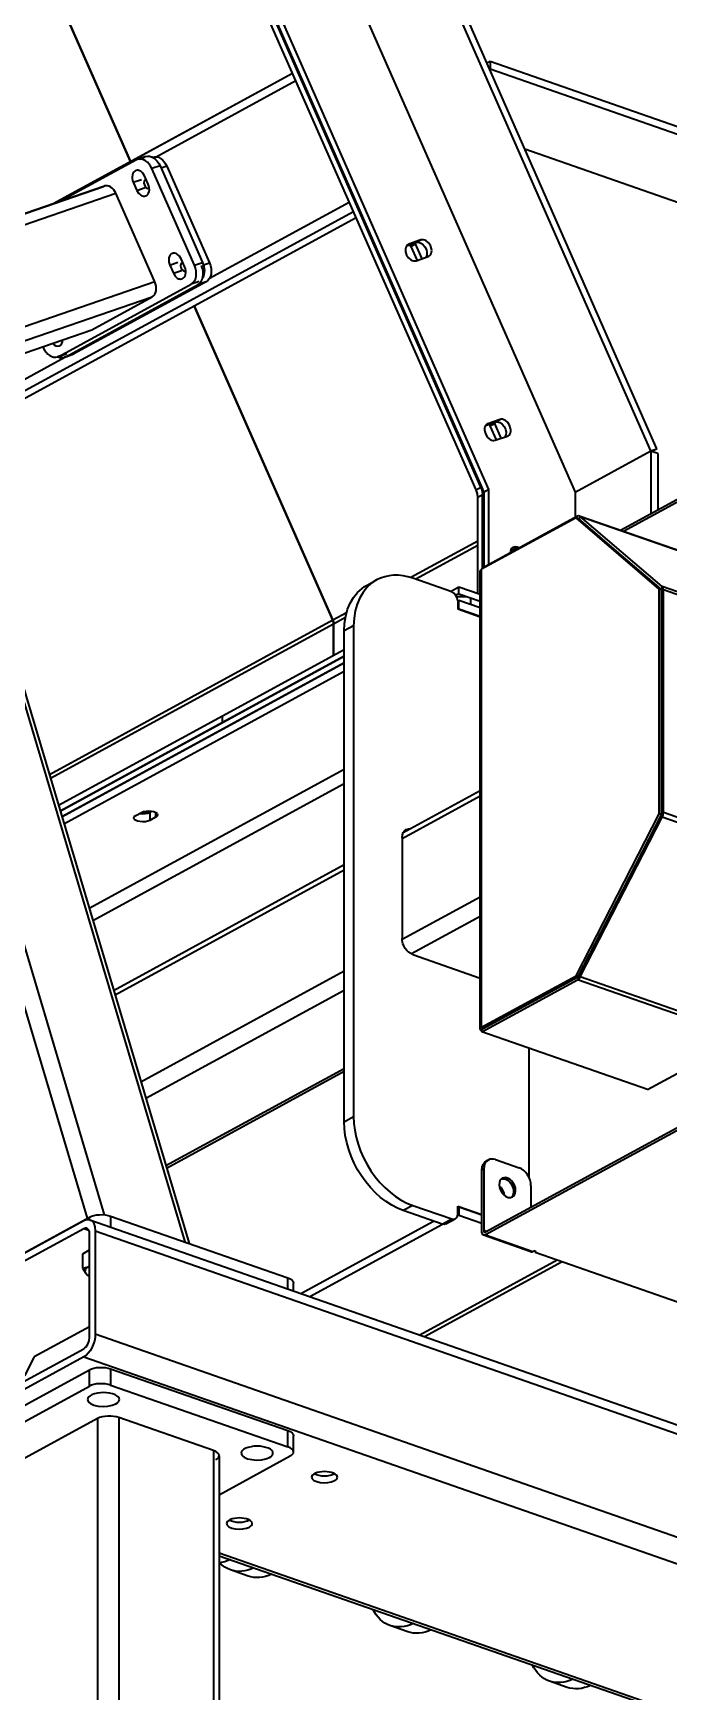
# Model space of a CAD drawing. Header units: millimetres. Extents: x 0 to 594, y 0 to 420.
# Drawn here: x 277.11 to 285.51, y 351.24 to 373.14 of the extents above; entities that cross this region are included whole.
import ezdxf

# ---------------------------------------------------------------- set-up
doc = ezdxf.new("R2010")
doc.units = ezdxf.units.MM

msp = doc.modelspace()

# ---------------------------------------------------------------- linework, layer by layer
at = {"color": 1, "lineweight": 35}
for p, q in [((285.356, 367.649), (273.91, 393.596)), ((282.966, 367.108), (271.358, 393.423)), ((283.029, 367.142), (271.42, 393.457)), ((283.073, 367.077), (271.456, 393.413)), ((283.135, 367.111), (271.518, 393.447)), ((285.276, 367.621), (273.83, 393.568)), ((272.83, 393.024), (284.276, 367.077)), ((278.398, 371.443), (274.815, 379.566)), ((274.815, 379.566), (278.398, 371.443)), ((277.376, 370.887), (280.539, 372.61)), ((277.381, 370.888), (280.539, 372.609)), ((283.108, 372.746), (283.151, 372.769)), ((283.151, 372.661), (283.146, 372.658)), ((283.151, 372.769), (283.151, 372.661)), ((283.151, 372.769), (289.554, 370.537)), ((289.554, 370.429), (283.151, 372.661)), ((278.736, 371.507), (280.582, 372.512)), ((278.491, 371.471), (278.475, 371.464)), ((278.598, 371.508), (278.491, 371.471)), ((278.516, 371.476), (278.491, 371.471)), ((278.507, 371.475), (278.582, 371.501)), ((278.542, 371.475), (278.516, 371.476)), ((278.569, 371.467), (278.542, 371.475)), ((278.582, 371.501), (278.598, 371.508)), ((278.598, 371.508), (278.623, 371.513)), ((278.623, 371.513), (278.649, 371.512)), ((278.649, 371.512), (278.676, 371.504)), ((278.676, 371.504), (278.703, 371.49)), ((278.684, 371.501), (278.689, 371.502)), ((278.689, 371.502), (278.684, 371.501)), ((278.689, 371.502), (278.714, 371.507)), ((278.703, 371.49), (278.728, 371.471)), ((278.714, 371.507), (278.74, 371.506)), ((278.728, 371.471), (278.751, 371.447)), ((278.74, 371.506), (278.767, 371.499)), ((278.767, 371.499), (278.794, 371.485)), ((278.794, 371.485), (278.819, 371.466)), ((283.609, 371.609), (288.555, 369.885)), ((278.475, 371.464), (277.483, 370.924)), ((278.423, 371.266), (278.42, 371.243)), ((278.43, 371.286), (278.423, 371.266)), ((278.441, 371.303), (278.43, 371.286)), ((278.454, 371.316), (278.441, 371.303)), ((278.47, 371.325), (278.454, 371.316)), ((278.485, 371.328), (278.47, 371.325)), ((278.501, 371.327), (278.485, 371.328)), ((278.517, 371.322), (278.501, 371.327)), ((278.533, 371.314), (278.517, 371.322)), ((278.562, 371.288), (278.533, 371.314)), ((278.584, 371.252), (278.562, 371.288)), ((278.596, 371.453), (278.569, 371.467)), ((278.633, 371.142), (278.584, 371.252)), ((278.621, 371.434), (278.596, 371.453)), ((278.644, 371.41), (278.621, 371.434)), ((278.664, 371.381), (278.644, 371.41)), ((278.681, 371.35), (278.664, 371.381)), ((278.788, 371.386), (278.681, 371.35)), ((279.244, 370.073), (278.681, 371.35)), ((278.751, 371.447), (278.771, 371.418)), ((278.771, 371.418), (278.788, 371.386)), ((278.788, 371.386), (279.351, 370.11)), ((278.879, 371.381), (278.802, 371.355)), ((278.819, 371.466), (278.842, 371.441)), ((278.842, 371.441), (278.862, 371.413)), ((278.862, 371.413), (278.879, 371.381)), ((278.879, 371.381), (279.442, 370.105)), ((274.171, 369.784), (278.053, 371.12)), ((274.186, 369.788), (278.041, 371.114)), ((278.053, 371.12), (278.041, 371.114)), ((278.073, 371.124), (278.053, 371.12)), ((278.094, 371.123), (278.073, 371.124)), ((278.116, 371.117), (278.094, 371.123)), ((278.137, 371.106), (278.116, 371.117)), ((278.157, 371.09), (278.137, 371.106)), ((278.176, 371.071), (278.157, 371.09)), ((278.192, 371.048), (278.176, 371.071)), ((278.205, 371.023), (278.192, 371.048)), ((278.42, 371.243), (278.421, 371.219)), ((278.421, 371.219), (278.426, 371.194)), ((278.426, 371.194), (278.434, 371.17)), ((278.434, 371.17), (278.541, 371.207)), ((278.434, 371.17), (278.483, 371.061)), ((278.483, 371.061), (278.59, 371.098)), ((278.483, 371.061), (278.505, 371.025)), ((278.578, 371.183), (278.576, 371.159)), ((278.576, 371.159), (278.581, 371.135)), ((278.587, 371.201), (278.578, 371.183)), ((278.581, 371.135), (278.593, 371.113)), ((278.602, 371.212), (278.587, 371.201)), ((278.593, 371.113), (278.609, 371.097)), ((278.609, 371.097), (278.628, 371.088)), ((278.628, 371.088), (278.646, 371.09)), ((278.641, 371.119), (278.633, 371.142)), ((278.636, 371.027), (278.643, 371.047)), ((278.646, 371.094), (278.641, 371.119)), ((278.643, 371.047), (278.647, 371.07)), ((278.647, 371.07), (278.646, 371.094)), ((278.646, 371.09), (278.646, 371.09)), ((274.413, 369.718), (278.205, 371.023)), ((278.72, 369.856), (278.205, 371.023)), ((278.505, 371.025), (278.534, 370.998)), ((278.534, 370.998), (278.549, 370.99)), ((278.549, 370.99), (278.566, 370.986)), ((278.566, 370.986), (278.581, 370.985)), ((278.581, 370.985), (278.597, 370.988)), ((278.597, 370.988), (278.613, 370.996)), ((278.613, 370.996), (278.626, 371.009)), ((278.626, 371.009), (278.636, 371.027)), ((279.444, 369.902), (281.29, 370.908)), ((275.977, 367.862), (281.344, 370.785)), ((276.003, 367.774), (281.38, 370.703)), ((276.003, 367.773), (281.38, 370.702)), ((282.237, 370.407), (282.076, 370.352)), ((282.174, 370.373), (282.237, 370.407)), ((282.174, 370.373), (282.188, 370.376)), ((282.188, 370.376), (282.204, 370.376)), ((282.204, 370.376), (282.235, 370.366)), ((282.253, 370.41), (282.237, 370.407)), ((282.27, 370.409), (282.253, 370.41)), ((282.287, 370.405), (282.27, 370.409)), ((282.305, 370.396), (282.287, 370.405)), ((282.337, 370.369), (282.305, 370.396)), ((278.906, 370.172), (278.903, 370.149)), ((278.913, 370.192), (278.906, 370.172)), ((278.923, 370.209), (278.913, 370.192)), ((278.937, 370.222), (278.923, 370.209)), ((278.953, 370.23), (278.937, 370.222)), ((278.968, 370.234), (278.953, 370.23)), ((278.984, 370.233), (278.968, 370.234)), ((279, 370.228), (278.984, 370.233)), ((279.016, 370.22), (279, 370.228)), ((279.045, 370.194), (279.016, 370.22)), ((279.067, 370.158), (279.045, 370.194)), ((279.115, 370.048), (279.067, 370.158)), ((282.032, 370.291), (282.031, 370.271)), ((282.031, 370.271), (282.033, 370.25)), ((282.036, 370.309), (282.032, 370.291)), ((282.033, 370.25), (282.047, 370.208)), ((282.044, 370.325), (282.036, 370.309)), ((282.054, 370.338), (282.044, 370.325)), ((282.046, 370.329), (282.174, 370.373)), ((282.047, 370.208), (282.072, 370.171)), ((282.067, 370.348), (282.054, 370.338)), ((282.059, 370.342), (282.076, 370.352)), ((282.076, 370.352), (282.067, 370.348)), ((282.072, 370.171), (282.104, 370.144)), ((282.091, 370.344), (282.104, 370.321)), ((282.104, 370.321), (282.166, 370.355)), ((282.104, 370.321), (282.185, 370.137)), ((282.166, 370.355), (282.16, 370.368)), ((282.252, 370.16), (282.166, 370.355)), ((282.173, 370.133), (282.333, 370.188)), ((282.235, 370.366), (282.265, 370.345)), ((282.265, 370.345), (282.29, 370.315)), ((282.29, 370.315), (282.308, 370.279)), ((282.314, 370.206), (282.301, 370.177)), ((282.308, 370.279), (282.316, 370.241)), ((282.316, 370.241), (282.314, 370.206)), ((282.333, 370.188), (282.342, 370.192)), ((282.362, 370.332), (282.337, 370.369)), ((282.342, 370.192), (282.355, 370.202)), ((282.355, 370.202), (282.366, 370.214)), ((282.376, 370.289), (282.362, 370.332)), ((282.366, 370.214), (282.373, 370.23)), ((282.373, 370.23), (282.378, 370.248)), ((282.379, 370.268), (282.376, 370.289)), ((282.378, 370.248), (282.379, 370.268)), ((278.903, 370.149), (278.904, 370.125)), ((278.904, 370.125), (278.908, 370.1)), ((278.908, 370.1), (278.917, 370.076)), ((278.917, 370.076), (279.024, 370.113)), ((278.917, 370.076), (278.965, 369.967)), ((278.965, 369.967), (279.072, 370.004)), ((278.965, 369.967), (278.987, 369.931)), ((279.061, 370.089), (279.059, 370.065)), ((279.059, 370.065), (279.064, 370.041)), ((279.07, 370.107), (279.061, 370.089)), ((279.064, 370.041), (279.075, 370.019)), ((279.084, 370.118), (279.07, 370.107)), ((279.075, 370.019), (279.092, 370.003)), ((279.092, 370.003), (279.11, 369.994)), ((279.11, 369.994), (279.128, 369.995)), ((279.124, 370.025), (279.115, 370.048)), ((279.119, 369.932), (279.126, 369.953)), ((279.128, 370), (279.124, 370.025)), ((279.126, 369.953), (279.129, 369.976)), ((279.129, 369.976), (279.128, 370)), ((279.128, 369.995), (279.129, 369.996)), ((279.244, 370.073), (279.351, 370.11)), ((279.257, 370.036), (279.244, 370.073)), ((279.265, 369.998), (279.257, 370.036)), ((279.264, 369.924), (279.267, 369.96)), ((279.267, 369.96), (279.265, 369.998)), ((279.348, 370.031), (279.335, 370.068)), ((279.356, 369.993), (279.348, 370.031)), ((279.351, 370.11), (279.368, 370.057)), ((279.355, 369.919), (279.358, 369.955)), ((279.358, 369.955), (279.356, 369.993)), ((279.369, 369.951), (279.362, 369.928)), ((279.363, 370.078), (279.442, 370.105)), ((279.368, 370.057), (279.374, 370.003)), ((279.374, 370.003), (279.369, 369.951)), ((279.442, 370.105), (279.455, 370.068)), ((279.462, 369.956), (279.453, 369.923)), ((279.455, 370.068), (279.463, 370.03)), ((279.465, 369.992), (279.462, 369.956)), ((279.463, 370.03), (279.465, 369.992)), ((282.104, 370.144), (282.122, 370.135)), ((282.122, 370.135), (282.14, 370.13)), ((282.14, 370.13), (282.157, 370.13)), ((282.157, 370.13), (282.173, 370.133)), ((274.159, 369.779), (277.826, 357.489)), ((274.413, 369.718), (278.048, 357.535)), ((278.72, 369.856), (275.646, 368.799)), ((277.45, 368.87), (279.199, 369.823)), ((277.541, 368.865), (279.29, 369.817)), ((279.397, 369.854), (277.648, 368.902)), ((278.73, 369.826), (278.72, 369.856)), ((278.729, 369.71), (278.736, 369.737)), ((278.737, 369.796), (278.73, 369.826)), ((278.736, 369.737), (278.739, 369.765)), ((278.739, 369.765), (278.737, 369.796)), ((278.987, 369.931), (279.016, 369.904)), ((279.016, 369.904), (279.032, 369.896)), ((279.032, 369.896), (279.048, 369.892)), ((279.048, 369.892), (279.064, 369.891)), ((279.064, 369.891), (279.079, 369.894)), ((279.079, 369.894), (279.095, 369.902)), ((279.095, 369.902), (279.109, 369.915)), ((279.109, 369.915), (279.119, 369.932)), ((279.306, 369.86), (279.199, 369.823)), ((279.199, 369.823), (279.222, 369.84)), ((279.222, 369.84), (279.241, 369.863)), ((279.241, 369.863), (279.255, 369.891)), ((279.255, 369.891), (279.264, 369.924)), ((279.397, 369.854), (279.29, 369.817)), ((279.29, 369.817), (279.313, 369.834)), ((279.313, 369.834), (279.332, 369.857)), ((279.332, 369.857), (279.346, 369.886)), ((279.346, 369.886), (279.355, 369.919)), ((279.362, 369.928), (279.353, 369.907)), ((279.42, 369.871), (279.397, 369.854)), ((279.439, 369.894), (279.42, 369.871)), ((279.453, 369.923), (279.439, 369.894)), ((275.743, 368.644), (278.684, 369.655)), ((277.885, 369.22), (278.684, 369.655)), ((278.684, 369.655), (278.702, 369.669)), ((278.702, 369.669), (278.718, 369.687)), ((278.718, 369.687), (278.729, 369.71)), ((281.071, 365.385), (279.239, 369.536)), ((279.239, 369.536), (281.071, 365.385)), ((275.787, 368.498), (277.885, 369.22)), ((275.787, 368.497), (277.872, 369.214)), ((277.489, 369.038), (277.5, 369.061)), ((277.5, 369.061), (277.505, 369.088)), ((277.859, 369.211), (277.872, 369.214)), ((277.872, 369.214), (277.885, 369.22)), ((275.938, 367.992), (277.528, 368.859)), ((277.239, 368.997), (277.245, 368.984)), ((277.245, 368.984), (277.261, 368.953)), ((277.261, 368.953), (277.281, 368.924)), ((277.281, 368.924), (277.304, 368.9)), ((277.304, 368.9), (277.33, 368.88)), ((277.33, 368.88), (277.356, 368.867)), ((277.356, 368.867), (277.383, 368.859)), ((277.367, 369.041), (277.388, 369.022)), ((277.383, 368.859), (277.409, 368.858)), ((277.388, 369.022), (277.41, 369.011)), ((277.409, 368.858), (277.435, 368.863)), ((277.41, 369.011), (277.433, 369.006)), ((277.433, 369.006), (277.455, 369.009)), ((277.542, 368.9), (277.435, 368.863)), ((277.435, 368.863), (277.45, 368.87)), ((277.439, 368.865), (277.461, 368.857)), ((277.45, 368.87), (277.557, 368.907)), ((277.455, 369.009), (277.474, 369.02)), ((277.461, 368.857), (277.483, 368.853)), ((277.474, 369.02), (277.489, 369.038)), ((277.483, 368.853), (277.505, 368.853)), ((277.505, 368.853), (277.526, 368.858)), ((277.633, 368.895), (277.526, 368.858)), ((277.526, 368.858), (277.541, 368.865)), ((277.541, 368.865), (277.648, 368.902)), ((277.633, 368.895), (277.616, 368.891)), ((277.648, 368.902), (277.633, 368.895)), ((275.646, 368.799), (279.114, 357.176)), ((275.727, 368.699), (279.171, 357.157)), ((283.1, 367.968), (283.089, 367.955)), ((283.092, 367.958), (283.22, 368.002)), ((283.113, 367.977), (283.1, 367.968)), ((283.104, 367.972), (283.122, 367.981)), ((283.122, 367.981), (283.113, 367.977)), ((283.282, 368.036), (283.122, 367.981)), ((283.137, 367.974), (283.149, 367.951)), ((283.149, 367.951), (283.212, 367.985)), ((283.212, 367.985), (283.205, 367.997)), ((283.298, 367.79), (283.212, 367.985)), ((283.22, 368.002), (283.282, 368.036)), ((283.22, 368.002), (283.234, 368.005)), ((283.234, 368.005), (283.249, 368.005)), ((283.249, 368.005), (283.281, 367.996)), ((283.281, 367.996), (283.311, 367.975)), ((283.298, 368.04), (283.282, 368.036)), ((283.315, 368.039), (283.298, 368.04)), ((283.311, 367.975), (283.336, 367.944)), ((283.333, 368.034), (283.315, 368.039)), ((283.351, 368.026), (283.333, 368.034)), ((283.383, 367.998), (283.351, 368.026)), ((283.408, 367.961), (283.383, 367.998)), ((283.077, 367.921), (283.076, 367.901)), ((283.076, 367.901), (283.079, 367.88)), ((283.082, 367.939), (283.077, 367.921)), ((283.079, 367.88), (283.093, 367.838)), ((283.089, 367.955), (283.082, 367.939)), ((283.093, 367.838), (283.118, 367.8)), ((283.118, 367.8), (283.15, 367.773)), ((283.149, 367.951), (283.231, 367.767)), ((283.15, 367.773), (283.168, 367.765)), ((283.168, 367.765), (283.185, 367.76)), ((283.185, 367.76), (283.202, 367.759)), ((283.202, 367.759), (283.218, 367.762)), ((283.218, 367.762), (283.379, 367.818)), ((283.336, 367.944), (283.353, 367.908)), ((283.359, 367.835), (283.347, 367.806)), ((283.353, 367.908), (283.362, 367.871)), ((283.362, 367.871), (283.359, 367.835)), ((283.379, 367.818), (283.388, 367.822)), ((283.388, 367.822), (283.401, 367.831)), ((283.401, 367.831), (283.411, 367.844)), ((283.422, 367.919), (283.408, 367.961)), ((283.411, 367.844), (283.419, 367.86)), ((283.419, 367.86), (283.423, 367.878)), ((283.424, 367.898), (283.422, 367.919)), ((283.423, 367.878), (283.424, 367.898)), ((284.873, 366.574), (287.395, 367.947)), ((284.913, 366.56), (287.395, 367.911)), ((284.276, 367.077), (285.276, 367.621)), ((285.275, 367.618), (284.276, 367.074)), ((285.369, 367.586), (285.275, 367.618)), ((285.275, 367.618), (285.275, 366.793)), ((285.276, 367.621), (285.356, 367.649)), ((285.356, 367.649), (285.291, 367.613)), ((285.369, 367.586), (285.369, 366.844)), ((282.966, 367.108), (283.029, 367.142)), ((282.983, 367.057), (282.966, 367.108)), ((283.029, 367.142), (283.045, 367.091)), ((283.045, 367.091), (283.051, 367.041)), ((283.135, 367.111), (283.073, 367.077)), ((283.135, 366.12), (283.135, 367.111)), ((282.988, 367.007), (282.983, 367.057)), ((283.051, 367.041), (282.988, 367.007)), ((282.988, 365.739), (282.988, 367.007)), ((283.051, 366.074), (283.051, 367.041)), ((283.073, 366.086), (283.073, 367.077)), ((284.287, 367.08), (284.276, 367.077)), ((284.276, 367.074), (284.276, 366.741)), ((284.286, 366.739), (283.037, 366.058)), ((284.308, 366.758), (283.043, 366.07)), ((285.386, 365.798), (284.286, 366.739)), ((284.318, 366.728), (284.286, 366.739)), ((284.321, 366.763), (284.308, 366.758)), ((285.417, 365.787), (284.318, 366.728)), ((284.334, 366.762), (284.321, 366.763)), ((284.325, 366.721), (284.321, 366.724)), ((284.342, 366.757), (284.325, 366.721)), ((285.41, 365.794), (284.325, 366.721)), ((284.342, 366.757), (284.334, 366.762)), ((284.334, 366.762), (286.52, 366)), ((285.427, 365.829), (284.342, 366.757)), ((286.529, 365.995), (284.342, 366.757)), ((282.988, 366.429), (282.104, 365.948)), ((282.988, 366.373), (282.168, 365.926)), ((283.419, 366.297), (283.417, 366.273)), ((283.426, 366.319), (283.419, 366.297)), ((283.437, 366.336), (283.426, 366.319)), ((283.426, 366.319), (283.426, 366.278)), ((283.427, 366.321), (283.448, 366.317)), ((283.453, 366.348), (283.437, 366.336)), ((283.448, 366.317), (283.51, 366.351)), ((283.448, 366.317), (283.478, 366.306)), ((283.48, 366.355), (283.453, 366.348)), ((283.51, 366.351), (283.48, 366.355)), ((283.54, 366.34), (283.51, 366.351)), ((283.024, 366.048), (283.02, 366.036)), ((283.02, 366.036), (283.024, 366.025)), ((283.02, 359.988), (283.02, 366.036)), ((283.037, 366.058), (283.024, 366.048)), ((283.024, 366.025), (283.037, 366.015)), ((283.037, 360.01), (283.037, 366.058)), ((283.043, 366.07), (283.043, 366.061)), ((281.398, 365.751), (281.458, 365.806)), ((281.458, 365.806), (281.49, 365.829)), ((281.523, 365.819), (281.471, 365.754)), ((281.49, 365.829), (281.525, 365.85)), ((281.583, 365.874), (281.523, 365.819)), ((281.525, 365.85), (281.65, 365.918)), ((281.615, 365.897), (281.583, 365.874)), ((281.65, 365.918), (281.615, 365.897)), ((281.702, 365.942), (281.65, 365.918)), ((281.758, 365.961), (281.702, 365.942)), ((281.815, 365.973), (281.758, 365.961)), ((281.875, 365.979), (281.815, 365.973)), ((281.937, 365.979), (281.875, 365.979)), ((282, 365.972), (281.937, 365.979)), ((282.064, 365.959), (282, 365.972)), ((282.128, 365.94), (282.064, 365.959)), ((282.644, 365.76), (282.128, 365.94)), ((282.626, 365.766), (282.737, 365.826)), ((282.737, 365.826), (283.02, 365.728)), ((282.737, 365.736), (282.737, 365.826)), ((285.386, 362.828), (285.386, 365.798)), ((285.417, 365.787), (285.386, 365.798)), ((285.427, 365.829), (285.41, 365.794)), ((285.417, 362.817), (285.417, 365.787)), ((285.438, 365.812), (285.427, 365.829)), ((286.598, 365.421), (285.427, 365.829)), ((285.442, 365.786), (285.438, 365.812)), ((285.442, 362.846), (285.442, 365.786)), ((286.613, 365.378), (285.442, 365.786)), ((281.267, 365.53), (281.302, 365.612)), ((281.302, 365.612), (281.346, 365.686)), ((281.346, 365.686), (281.398, 365.751)), ((281.392, 365.598), (281.367, 365.508)), ((281.427, 365.68), (281.392, 365.598)), ((281.471, 365.754), (281.427, 365.68)), ((282.673, 365.743), (282.644, 365.76)), ((282.699, 365.714), (282.673, 365.743)), ((282.737, 365.736), (282.698, 365.715)), ((282.716, 365.679), (282.699, 365.714)), ((282.709, 365.697), (282.757, 365.701)), ((282.722, 365.643), (282.716, 365.679)), ((282.737, 365.646), (282.722, 365.638)), ((282.722, 365.643), (282.722, 365.535)), ((282.737, 365.736), (283.02, 365.638)), ((283.02, 365.548), (282.737, 365.646)), ((282.737, 365.538), (282.737, 365.646)), ((282.757, 365.701), (282.805, 365.699)), ((282.805, 365.699), (282.852, 365.693)), ((282.852, 365.693), (282.893, 365.682)), ((282.893, 365.682), (283.02, 365.638)), ((282.893, 365.682), (282.893, 365.592)), ((283.02, 365.548), (282.893, 365.592)), ((285.417, 362.832), (285.417, 365.772)), ((281.071, 365.385), (277.325, 363.344)), ((281.253, 365.484), (281.071, 365.385)), ((281.079, 365.359), (281.071, 365.385)), ((281.071, 365.385), (281.079, 365.359)), ((281.082, 365.334), (281.079, 365.359)), ((281.079, 365.359), (281.082, 365.334)), ((281.238, 365.42), (281.082, 365.334)), ((281.222, 365.244), (281.227, 365.344)), ((281.227, 365.344), (281.243, 365.44)), ((281.243, 365.44), (281.267, 365.53)), ((281.352, 365.412), (281.347, 365.312)), ((281.367, 365.508), (281.352, 365.412)), ((282.722, 365.535), (283.02, 365.431)), ((282.727, 365.533), (282.737, 365.538)), ((282.737, 365.538), (283.02, 365.44)), ((281.082, 365.334), (277.339, 363.296)), ((281.082, 364.925), (281.082, 365.334)), ((281.082, 365.334), (281.082, 364.925)), ((281.347, 365.312), (281.222, 365.244)), ((281.222, 358.763), (281.222, 365.244)), ((281.347, 365.312), (281.347, 358.831)), ((277.467, 362.866), (281.222, 364.911)), ((279.614, 364.125), (281.222, 365.001)), ((281.222, 364.911), (279.614, 364.035)), ((281.222, 364.821), (277.49, 362.788)), ((277.49, 362.788), (281.222, 364.821)), ((277.518, 362.696), (281.222, 364.713)), ((277.444, 362.943), (279.614, 364.125)), ((279.614, 364.035), (277.467, 362.866)), ((279.614, 364.035), (279.614, 364.125)), ((279.614, 364.035), (279.614, 364.125)), ((281.222, 363.416), (277.851, 361.579)), ((281.222, 363.224), (277.9, 361.415)), ((283.02, 363.063), (281.988, 362.5)), ((283.02, 363.133), (282.001, 362.578)), ((278.441, 362.775), (278.448, 362.793)), ((278.447, 362.759), (278.441, 362.775)), ((278.463, 362.745), (278.447, 362.759)), ((278.448, 362.793), (278.467, 362.808)), ((278.489, 362.734), (278.463, 362.745)), ((278.467, 362.808), (278.542, 362.849)), ((278.521, 362.726), (278.489, 362.734)), ((278.517, 362.835), (278.554, 362.831)), ((278.558, 362.723), (278.521, 362.726)), ((278.542, 362.849), (278.57, 362.86)), ((278.554, 362.831), (278.592, 362.833)), ((278.556, 362.855), (278.588, 362.852)), ((278.594, 362.725), (278.558, 362.723)), ((278.57, 362.86), (278.603, 362.866)), ((278.588, 362.852), (278.621, 362.852)), ((278.592, 362.833), (278.627, 362.84)), ((278.628, 362.732), (278.594, 362.725)), ((278.603, 362.866), (278.64, 362.868)), ((278.621, 362.852), (278.652, 362.857)), ((278.627, 362.84), (278.655, 362.851)), ((278.655, 362.743), (278.628, 362.732)), ((278.64, 362.868), (278.676, 362.866)), ((278.652, 362.857), (278.679, 362.865)), ((278.655, 362.851), (278.681, 362.865)), ((278.655, 362.851), (278.655, 362.743)), ((278.73, 362.783), (278.655, 362.743)), ((278.676, 362.866), (278.708, 362.858)), ((278.708, 362.858), (278.734, 362.846)), ((278.73, 362.849), (278.73, 362.783)), ((278.749, 362.799), (278.73, 362.783)), ((278.734, 362.846), (278.75, 362.832)), ((278.756, 362.816), (278.749, 362.799)), ((278.75, 362.832), (278.756, 362.816)), ((284.286, 360.69), (285.386, 362.828)), ((284.318, 360.679), (285.417, 362.817)), ((284.325, 360.693), (285.41, 362.803)), ((284.342, 360.677), (285.427, 362.786)), ((285.417, 362.817), (285.386, 362.828)), ((285.427, 362.786), (285.41, 362.803)), ((285.427, 362.786), (285.438, 362.816)), ((286.598, 362.378), (285.427, 362.786)), ((285.438, 362.816), (285.442, 362.846)), ((286.613, 362.438), (285.442, 362.846)), ((281.988, 362.514), (281.991, 362.55)), ((281.988, 362.514), (281.988, 361.182)), ((281.991, 362.55), (282.002, 362.581)), ((282.002, 362.581), (282.019, 362.606)), ((282.019, 362.606), (282.042, 362.623)), ((282.042, 362.623), (282.071, 362.633)), ((282.071, 362.633), (282.102, 362.634)), ((281.222, 362.154), (278.175, 360.494)), ((281.222, 362.084), (278.193, 360.434)), ((283.02, 361.73), (281.988, 361.169)), ((283.02, 361.475), (282.11, 360.979)), ((281.99, 361.15), (281.988, 361.182)), ((281.998, 361.117), (281.99, 361.15)), ((282.011, 361.084), (281.998, 361.117)), ((282.029, 361.053), (282.011, 361.084)), ((282.05, 361.026), (282.029, 361.053)), ((282.074, 361.002), (282.05, 361.026)), ((282.101, 360.984), (282.074, 361.002)), ((282.128, 360.971), (282.101, 360.984)), ((282.128, 360.971), (283.02, 360.661)), ((281.222, 360.752), (278.535, 359.288)), ((283.037, 360.01), (284.286, 360.69)), ((283.043, 359.985), (284.308, 360.674)), ((283.043, 359.949), (284.308, 360.638)), ((283.068, 359.999), (284.318, 360.679)), ((284.318, 360.679), (284.286, 360.69)), ((284.308, 360.638), (284.326, 360.653)), ((286.494, 359.876), (284.308, 360.638)), ((284.342, 360.677), (284.325, 360.693)), ((284.326, 360.653), (284.342, 360.677)), ((286.529, 359.915), (284.342, 360.677)), ((281.222, 360.496), (278.601, 359.068)), ((283.02, 359.988), (283.024, 359.999)), ((283.026, 359.974), (283.02, 359.988)), ((283.024, 359.999), (283.037, 360.01)), ((283.043, 359.963), (283.026, 359.974)), ((283.043, 359.949), (283.043, 359.985)), ((285.23, 359.187), (283.043, 359.949)), ((283.062, 359.994), (283.06, 359.988)), ((283.068, 359.999), (283.062, 359.994)), ((285.23, 359.187), (286.494, 359.876)), ((287.395, 359.649), (283.092, 357.305)), ((283.666, 358.026), (283.666, 359.732)), ((281.222, 359.464), (278.866, 358.18)), ((281.222, 359.425), (278.875, 358.147)), ((287.395, 359.613), (283.092, 357.269)), ((281.222, 358.763), (281.347, 358.831)), ((281.347, 358.831), (281.351, 358.742)), ((281.226, 358.674), (281.222, 358.763)), ((281.237, 358.582), (281.226, 358.674)), ((281.256, 358.49), (281.237, 358.582)), ((281.351, 358.742), (281.362, 358.651)), ((281.362, 358.651), (281.381, 358.558)), ((281.381, 358.558), (281.407, 358.466)), ((281.282, 358.398), (281.256, 358.49)), ((281.315, 358.307), (281.282, 358.398)), ((281.407, 358.466), (281.439, 358.375)), ((281.439, 358.375), (281.479, 358.285)), ((281.354, 358.217), (281.315, 358.307)), ((281.4, 358.13), (281.354, 358.217)), ((281.451, 358.047), (281.4, 358.13)), ((281.479, 358.285), (281.525, 358.199)), ((281.525, 358.199), (281.576, 358.115)), ((281.576, 358.115), (281.633, 358.036)), ((283.042, 358.124), (283.046, 358.163)), ((283.067, 358.137), (283.042, 358.124)), ((283.042, 357.314), (283.042, 358.124)), ((283.046, 358.163), (283.058, 358.197)), ((283.058, 358.197), (283.077, 358.225)), ((283.071, 358.176), (283.067, 358.137)), ((283.067, 358.137), (283.067, 357.327)), ((283.083, 358.211), (283.071, 358.176)), ((283.077, 358.225), (283.102, 358.245)), ((283.102, 358.239), (283.083, 358.211)), ((283.127, 358.258), (283.102, 358.239)), ((283.127, 358.258), (283.102, 358.245)), ((283.102, 358.245), (283.115, 358.251)), ((283.149, 358.267), (283.127, 358.258)), ((283.172, 358.271), (283.149, 358.267)), ((283.197, 358.269), (283.172, 358.271)), ((283.223, 358.263), (283.197, 358.269)), ((283.223, 358.263), (283.535, 358.154)), ((283.566, 358.14), (283.535, 358.154)), ((283.595, 358.119), (283.566, 358.14)), ((283.622, 358.093), (283.595, 358.119)), ((281.508, 357.968), (281.451, 358.047)), ((281.569, 357.894), (281.508, 357.968)), ((281.635, 357.826), (281.569, 357.894)), ((281.633, 358.036), (281.694, 357.962)), ((281.694, 357.962), (281.76, 357.894)), ((281.76, 357.894), (281.829, 357.832)), ((283.273, 357.959), (283.27, 357.931)), ((283.27, 357.931), (283.274, 357.895)), ((283.271, 357.914), (283.295, 357.889)), ((283.281, 357.983), (283.273, 357.959)), ((283.274, 357.895), (283.286, 357.859)), ((283.294, 358.002), (283.281, 357.983)), ((283.312, 358.016), (283.294, 358.002)), ((283.318, 358.011), (283.3, 358.008)), ((283.3, 358.008), (283.318, 358.011)), ((283.33, 358.023), (283.312, 358.016)), ((283.337, 358.01), (283.318, 358.011)), ((283.318, 358.011), (283.337, 358.01)), ((283.35, 358.025), (283.33, 358.023)), ((283.356, 358.005), (283.337, 358.01)), ((283.337, 358.01), (283.356, 358.005)), ((283.371, 358.022), (283.35, 358.025)), ((283.376, 357.996), (283.356, 358.005)), ((283.356, 358.005), (283.376, 357.996)), ((283.393, 358.014), (283.371, 358.022)), ((283.394, 357.983), (283.376, 357.996)), ((283.376, 357.996), (283.394, 357.983)), ((283.414, 358.001), (283.393, 358.014)), ((283.412, 357.967), (283.394, 357.983)), ((283.394, 357.983), (283.412, 357.967)), ((283.441, 357.927), (283.412, 357.967)), ((283.412, 357.967), (283.441, 357.927)), ((283.433, 357.984), (283.414, 358.001)), ((283.451, 357.963), (283.433, 357.984)), ((283.458, 357.881), (283.441, 357.927)), ((283.441, 357.927), (283.458, 357.881)), ((283.465, 357.94), (283.451, 357.963)), ((283.477, 357.916), (283.465, 357.94)), ((283.485, 357.89), (283.477, 357.916)), ((283.646, 358.063), (283.622, 358.093)), ((283.665, 358.029), (283.646, 358.063)), ((283.68, 357.992), (283.665, 358.029)), ((283.688, 357.956), (283.68, 357.992)), ((283.691, 357.919), (283.688, 357.956)), ((283.691, 357.919), (283.691, 357.631)), ((281.704, 357.764), (281.635, 357.826)), ((281.777, 357.709), (281.704, 357.764)), ((281.851, 357.661), (281.777, 357.709)), ((281.829, 357.832), (281.901, 357.777)), ((281.901, 357.777), (281.976, 357.729)), ((281.976, 357.729), (282.052, 357.69)), ((282.052, 357.69), (282.128, 357.659)), ((283.286, 357.859), (283.306, 357.825)), ((283.295, 357.889), (283.316, 357.859)), ((283.306, 357.825), (283.331, 357.797)), ((283.316, 357.859), (283.33, 357.826)), ((283.33, 357.826), (283.337, 357.791)), ((283.331, 357.797), (283.36, 357.776)), ((283.36, 357.776), (283.39, 357.764)), ((283.39, 357.764), (283.42, 357.762)), ((283.42, 357.762), (283.446, 357.77)), ((283.433, 357.765), (283.445, 357.778)), ((283.445, 357.778), (283.433, 357.765)), ((283.445, 357.778), (283.454, 357.795)), ((283.454, 357.795), (283.445, 357.778)), ((283.446, 357.77), (283.462, 357.782)), ((283.454, 357.795), (283.46, 357.814)), ((283.46, 357.814), (283.454, 357.795)), ((283.463, 357.858), (283.458, 357.881)), ((283.458, 357.881), (283.463, 357.858)), ((283.46, 357.814), (283.463, 357.835)), ((283.463, 357.835), (283.46, 357.814)), ((283.462, 357.782), (283.474, 357.798)), ((283.463, 357.835), (283.463, 357.858)), ((283.463, 357.858), (283.463, 357.835)), ((283.474, 357.798), (283.483, 357.817)), ((283.483, 357.817), (283.488, 357.84)), ((283.488, 357.864), (283.485, 357.89)), ((283.488, 357.84), (283.488, 357.864)), ((275.583, 356.261), (277.782, 357.458)), ((275.98, 356.483), (277.854, 357.504)), ((277.782, 357.458), (277.803, 357.468)), ((277.803, 357.468), (277.823, 357.472)), ((277.823, 357.472), (277.842, 357.473)), ((277.842, 357.473), (277.861, 357.469)), ((277.854, 357.504), (277.881, 357.516)), ((277.854, 357.471), (277.854, 357.504)), ((277.861, 357.469), (277.876, 357.461)), ((277.861, 357.469), (307.94, 346.983)), ((277.876, 357.461), (277.89, 357.45)), ((277.881, 357.516), (277.913, 357.526)), ((277.913, 357.526), (277.949, 357.533)), ((277.949, 357.533), (277.988, 357.536)), ((277.988, 357.536), (278.027, 357.537)), ((278.027, 357.537), (278.065, 357.533)), ((278.065, 357.533), (278.102, 357.527)), ((278.102, 357.527), (278.135, 357.518)), ((278.135, 357.518), (280.477, 356.701)), ((278.135, 357.518), (278.135, 357.373)), ((280.647, 356.497), (282.401, 357.452)), ((281.927, 357.622), (281.851, 357.661)), ((282.003, 357.591), (281.927, 357.622)), ((282.128, 357.659), (282.003, 357.591)), ((282.519, 357.411), (282.003, 357.591)), ((282.128, 357.659), (282.644, 357.479)), ((282.519, 357.411), (282.644, 357.479)), ((282.566, 357.414), (282.691, 357.482)), ((282.594, 357.453), (282.584, 357.429)), ((282.644, 357.479), (282.669, 357.475)), ((282.669, 357.475), (282.691, 357.482)), ((282.691, 357.482), (282.704, 357.491)), ((282.704, 357.491), (282.714, 357.505)), ((282.714, 357.505), (282.72, 357.523)), ((282.718, 357.517), (282.737, 357.528)), ((282.72, 357.523), (282.722, 357.542)), ((282.722, 357.65), (283.042, 357.539)), ((282.722, 357.542), (282.722, 357.65)), ((282.722, 357.627), (282.737, 357.636)), ((282.737, 357.636), (282.737, 357.528)), ((283.042, 357.53), (282.737, 357.636)), ((282.737, 357.528), (283.042, 357.422)), ((277.782, 357.35), (275.583, 356.153)), ((277.802, 357.357), (277.782, 357.35)), ((277.849, 357.327), (277.782, 357.35)), ((277.821, 357.356), (277.802, 357.357)), ((277.836, 357.346), (277.821, 357.356)), ((277.847, 357.331), (277.836, 357.346)), ((277.854, 357.309), (277.847, 357.331)), ((277.857, 357.283), (277.854, 357.309)), ((277.857, 355.915), (277.857, 357.283)), ((277.89, 357.45), (277.903, 357.436)), ((277.903, 357.436), (277.913, 357.419)), ((277.913, 357.419), (277.927, 357.376)), ((277.927, 357.376), (277.932, 357.324)), ((277.932, 357.324), (277.932, 355.956)), ((277.932, 357.324), (308.011, 346.838)), ((280.768, 356.455), (282.522, 357.41)), ((282.544, 357.407), (282.519, 357.411)), ((282.566, 357.414), (282.544, 357.407)), ((282.584, 357.429), (282.566, 357.414)), ((283.043, 357.296), (283.042, 357.314)), ((283.048, 357.282), (283.043, 357.296)), ((283.056, 357.271), (283.048, 357.282)), ((283.065, 357.265), (283.056, 357.271)), ((283.078, 357.264), (283.065, 357.265)), ((283.69, 357.047), (283.065, 357.265)), ((283.067, 357.327), (283.07, 357.311)), ((283.107, 357.313), (283.067, 357.327)), ((283.07, 357.311), (283.079, 357.303)), ((283.092, 357.269), (283.078, 357.264)), ((283.079, 357.303), (283.092, 357.305)), ((283.092, 357.269), (283.716, 357.051)), ((277.767, 357.021), (277.857, 357.07)), ((277.767, 356.826), (277.767, 357.021)), ((283.672, 357.067), (283.679, 357.054)), ((283.679, 357.054), (283.69, 357.047)), ((283.69, 357.047), (283.703, 357.046)), ((283.703, 357.046), (283.716, 357.051)), ((283.729, 357.058), (283.716, 357.051)), ((283.76, 357.047), (283.729, 357.058)), ((283.748, 357.051), (283.748, 357.04)), ((283.748, 357.04), (283.76, 357.047)), ((283.748, 357.04), (306.018, 349.277)), ((277.801, 356.833), (277.767, 356.826)), ((277.767, 356.826), (277.805, 356.766)), ((277.799, 356.786), (277.801, 356.806)), ((277.832, 356.843), (277.801, 356.833)), ((277.801, 356.806), (277.813, 356.825)), ((277.813, 356.825), (277.832, 356.843)), ((277.857, 356.857), (277.832, 356.843)), ((282.221, 355.949), (284.038, 356.939)), ((282.285, 355.927), (284.102, 356.917)), ((277.805, 356.766), (277.799, 356.786)), ((277.805, 356.766), (277.83, 356.738)), ((277.83, 356.738), (277.857, 356.719)), ((277.857, 356.721), (277.83, 356.738)), ((280.477, 356.701), (280.509, 356.687)), ((280.477, 356.557), (280.477, 356.701)), ((280.509, 356.687), (280.533, 356.671)), ((280.533, 356.671), (280.547, 356.652)), ((280.547, 356.652), (280.552, 356.633)), ((280.552, 356.531), (280.552, 356.633)), ((277.857, 356.057), (277.123, 355.657)), ((277.932, 355.956), (277.929, 355.912)), ((308.011, 345.47), (277.932, 355.956)), ((275.583, 354.568), (277.782, 355.766)), ((277.782, 355.766), (277.796, 355.776)), ((277.796, 355.776), (277.81, 355.79)), ((277.81, 355.79), (277.835, 355.827)), ((277.839, 355.706), (277.811, 355.678)), ((277.835, 355.827), (277.851, 355.871)), ((277.865, 355.74), (277.839, 355.706)), ((277.851, 355.871), (277.857, 355.915)), ((277.888, 355.779), (277.865, 355.74)), ((277.906, 355.822), (277.888, 355.779)), ((277.92, 355.867), (277.906, 355.822)), ((277.929, 355.912), (277.92, 355.867)), ((277.782, 355.658), (275.583, 354.46)), ((275.98, 354.467), (277.854, 355.488)), ((277.123, 355.657), (276.998, 355.409)), ((277.811, 355.678), (277.782, 355.658)), ((277.782, 355.658), (307.861, 345.172)), ((277.854, 355.488), (277.881, 355.5)), ((277.854, 355.272), (277.854, 355.488)), ((277.881, 355.5), (277.913, 355.51)), ((277.913, 355.51), (277.949, 355.517)), ((277.949, 355.517), (277.988, 355.52)), ((277.988, 355.52), (278.027, 355.52)), ((278.027, 355.52), (278.065, 355.517)), ((278.065, 355.517), (278.102, 355.511)), ((278.102, 355.511), (278.135, 355.502)), ((278.135, 355.502), (280.477, 354.685)), ((278.135, 355.502), (278.135, 355.286)), ((275.98, 354.251), (277.854, 355.272)), ((277.881, 355.284), (277.854, 355.272)), ((277.913, 355.294), (277.881, 355.284)), ((277.949, 355.301), (277.913, 355.294)), ((277.988, 355.304), (277.949, 355.301)), ((278.027, 355.304), (277.988, 355.304)), ((278.065, 355.301), (278.027, 355.304)), ((278.102, 355.295), (278.065, 355.301)), ((278.135, 355.286), (278.102, 355.295)), ((278.135, 355.286), (280.477, 354.469)), ((277.835, 355.113), (277.831, 355.095)), ((277.831, 355.095), (277.834, 355.081)), ((277.834, 355.081), (277.841, 355.067)), ((277.847, 355.13), (277.835, 355.113)), ((277.841, 355.067), (277.853, 355.054)), ((277.866, 355.146), (277.847, 355.13)), ((277.853, 355.054), (277.87, 355.042)), ((277.893, 355.16), (277.866, 355.146)), ((277.924, 355.171), (277.893, 355.16)), ((277.961, 355.18), (277.924, 355.171)), ((278, 355.185), (277.961, 355.18)), ((278.041, 355.187), (278, 355.185)), ((278.082, 355.185), (278.041, 355.187)), ((278.121, 355.18), (278.082, 355.185)), ((278.158, 355.171), (278.121, 355.18)), ((278.19, 355.16), (278.158, 355.171)), ((278.216, 355.146), (278.19, 355.16)), ((278.205, 355.038), (278.225, 355.051)), ((278.235, 355.13), (278.216, 355.146)), ((278.225, 355.051), (278.239, 355.065)), ((278.247, 355.113), (278.235, 355.13)), ((278.239, 355.065), (278.248, 355.08)), ((278.251, 355.095), (278.247, 355.113)), ((278.248, 355.08), (278.251, 355.095)), ((277.963, 354.843), (276.963, 354.299)), ((277.87, 355.042), (277.915, 355.022)), ((277.915, 355.022), (277.972, 355.009)), ((277.99, 354.856), (277.963, 354.843)), ((277.963, 354.843), (277.963, 338.091)), ((277.972, 355.009), (278.035, 355.004)), ((278.023, 354.865), (277.99, 354.856)), ((278.059, 354.872), (278.023, 354.865)), ((278.035, 355.004), (278.099, 355.007)), ((278.097, 354.875), (278.059, 354.872)), ((278.136, 354.876), (278.097, 354.875)), ((278.099, 355.007), (278.157, 355.019)), ((278.175, 354.873), (278.136, 354.876)), ((278.157, 355.019), (278.205, 355.038)), ((278.211, 354.866), (278.175, 354.873)), ((278.244, 354.857), (278.211, 354.866)), ((279.493, 354.421), (278.244, 354.857)), ((278.244, 354.857), (278.244, 336.892)), ((280.477, 354.685), (280.509, 354.671)), ((280.477, 354.469), (280.477, 354.685)), ((280.509, 354.671), (280.533, 354.655)), ((280.533, 354.655), (280.547, 354.636)), ((280.547, 354.636), (280.552, 354.617)), ((280.552, 354.401), (280.552, 354.617)), ((279.525, 354.408), (279.493, 354.421)), ((279.493, 354.421), (279.493, 336.456)), ((279.549, 354.391), (279.525, 354.408)), ((279.564, 354.373), (279.549, 354.391)), ((279.865, 354.405), (279.861, 354.387)), ((279.861, 354.387), (279.864, 354.373)), ((279.877, 354.422), (279.865, 354.405)), ((279.897, 354.438), (279.877, 354.422)), ((279.923, 354.452), (279.897, 354.438)), ((279.955, 354.463), (279.923, 354.452)), ((279.991, 354.472), (279.955, 354.463)), ((280.03, 354.477), (279.991, 354.472)), ((280.071, 354.479), (280.03, 354.477)), ((280.112, 354.477), (280.071, 354.479)), ((280.152, 354.472), (280.112, 354.477)), ((280.188, 354.463), (280.152, 354.472)), ((280.22, 354.452), (280.188, 354.463)), ((280.246, 354.438), (280.22, 354.452)), ((280.265, 354.422), (280.246, 354.438)), ((280.277, 354.405), (280.265, 354.422)), ((280.281, 354.387), (280.277, 354.405)), ((280.278, 354.372), (280.281, 354.387)), ((280.509, 354.455), (280.477, 354.469)), ((280.533, 354.439), (280.509, 354.455)), ((280.547, 354.42), (280.533, 354.439)), ((280.541, 354.372), (280.55, 354.386)), ((280.552, 354.401), (280.547, 354.42)), ((280.55, 354.386), (280.552, 354.401)), ((279.525, 354.299), (279.543, 354.311)), ((279.543, 354.311), (279.557, 354.324)), ((279.557, 354.324), (279.566, 354.339)), ((279.569, 354.353), (279.564, 354.373)), ((279.566, 354.339), (279.569, 354.353)), ((279.569, 354.353), (279.569, 336.43)), ((280.509, 354.347), (279.569, 353.834)), ((279.864, 354.373), (279.871, 354.36)), ((279.871, 354.36), (279.883, 354.347)), ((279.883, 354.347), (279.9, 354.334)), ((279.9, 354.334), (279.945, 354.314)), ((279.945, 354.314), (280.002, 354.301)), ((280.002, 354.301), (280.065, 354.296)), ((280.065, 354.296), (280.129, 354.299)), ((280.129, 354.299), (280.188, 354.311)), ((280.188, 354.311), (280.235, 354.33)), ((280.235, 354.33), (280.255, 354.343)), ((280.255, 354.343), (280.269, 354.357)), ((280.269, 354.357), (280.278, 354.372)), ((280.509, 354.347), (280.527, 354.359)), ((280.527, 354.359), (280.541, 354.372)), ((280.795, 354.084), (280.792, 354.07)), ((280.792, 354.07), (280.794, 354.058)), ((280.794, 354.058), (280.8, 354.047)), ((280.804, 354.098), (280.795, 354.084)), ((280.8, 354.047), (280.823, 354.027)), ((280.82, 354.111), (280.804, 354.098)), ((280.841, 354.122), (280.82, 354.111)), ((280.823, 354.027), (280.859, 354.011)), ((280.831, 354.117), (280.856, 354.105)), ((280.867, 354.131), (280.841, 354.122)), ((280.856, 354.105), (280.888, 354.095)), ((280.859, 354.011), (280.905, 354)), ((280.896, 354.138), (280.867, 354.131)), ((280.888, 354.095), (280.924, 354.089)), ((280.962, 354.144), (280.896, 354.138)), ((280.905, 354), (280.957, 353.996)), ((280.924, 354.089), (280.962, 354.087)), ((280.957, 353.996), (281.008, 353.999)), ((281.027, 354.138), (280.962, 354.144)), ((280.962, 354.087), (280.999, 354.089)), ((280.999, 354.089), (281.035, 354.095)), ((281.008, 353.999), (281.056, 354.008)), ((281.056, 354.131), (281.027, 354.138)), ((281.035, 354.095), (281.067, 354.105)), ((281.082, 354.122), (281.056, 354.131)), ((281.056, 354.008), (281.094, 354.024)), ((281.067, 354.105), (281.092, 354.117)), ((281.103, 354.111), (281.082, 354.122)), ((281.094, 354.024), (281.11, 354.034)), ((281.119, 354.098), (281.103, 354.111)), ((281.11, 354.034), (281.122, 354.045)), ((281.128, 354.084), (281.119, 354.098)), ((281.122, 354.045), (281.129, 354.057)), ((281.132, 354.07), (281.128, 354.084)), ((281.129, 354.057), (281.132, 354.07)), ((279.743, 353.519), (279.717, 353.51)), ((279.772, 353.526), (279.743, 353.519)), ((279.837, 353.531), (279.772, 353.526)), ((279.902, 353.526), (279.837, 353.531)), ((279.932, 353.519), (279.902, 353.526)), ((279.957, 353.51), (279.932, 353.519)), ((279.67, 353.472), (279.667, 353.457)), ((279.667, 353.457), (279.669, 353.446)), ((279.669, 353.446), (279.675, 353.435)), ((279.68, 353.486), (279.67, 353.472)), ((279.675, 353.435), (279.698, 353.414)), ((279.696, 353.498), (279.68, 353.486)), ((279.717, 353.51), (279.696, 353.498)), ((279.698, 353.414), (279.735, 353.398)), ((279.706, 353.505), (279.732, 353.492)), ((279.732, 353.492), (279.763, 353.483)), ((279.735, 353.398), (279.781, 353.387)), ((279.763, 353.483), (279.799, 353.477)), ((279.781, 353.387), (279.832, 353.383)), ((279.799, 353.477), (279.837, 353.475)), ((279.832, 353.383), (279.884, 353.386)), ((279.837, 353.475), (279.875, 353.477)), ((279.875, 353.477), (279.911, 353.483)), ((279.884, 353.386), (279.931, 353.396)), ((279.911, 353.483), (279.942, 353.492)), ((279.931, 353.396), (279.97, 353.411)), ((279.942, 353.492), (279.968, 353.505)), ((279.978, 353.498), (279.957, 353.51)), ((279.97, 353.411), (279.986, 353.421)), ((279.994, 353.486), (279.978, 353.498)), ((279.986, 353.421), (279.997, 353.433)), ((280.004, 353.472), (279.994, 353.486)), ((279.997, 353.433), (280.005, 353.445)), ((280.007, 353.457), (280.004, 353.472)), ((280.005, 353.445), (280.007, 353.457)), ((279.569, 353.071), (302.891, 344.941)), ((279.569, 353.033), (302.891, 344.902)), ((279.643, 352.953), (279.569, 352.938)), ((279.609, 352.909), (279.576, 352.939)), ((279.643, 352.883), (279.609, 352.909)), ((279.718, 352.981), (279.643, 352.953)), ((279.68, 352.862), (279.643, 352.883)), ((279.719, 352.846), (279.68, 352.862)), ((279.99, 352.855), (279.949, 352.842)), ((280.031, 352.872), (279.99, 352.855)), ((279.755, 352.836), (279.719, 352.846)), ((279.953, 352.764), (279.719, 352.846)), ((279.792, 352.829), (279.755, 352.836)), ((279.83, 352.826), (279.792, 352.829)), ((279.869, 352.828), (279.83, 352.826)), ((279.908, 352.833), (279.869, 352.828)), ((279.949, 352.842), (279.908, 352.833)), ((279.989, 352.754), (279.953, 352.764)), ((280.026, 352.747), (279.989, 352.754)), ((280.064, 352.745), (280.026, 352.747)), ((280.103, 352.746), (280.064, 352.745)), ((280.143, 352.751), (280.103, 352.746)), ((280.183, 352.76), (280.143, 352.751)), ((280.224, 352.773), (280.183, 352.76)), ((280.265, 352.79), (280.224, 352.773)), ((281.621, 352.286), (281.599, 352.325)), ((281.645, 352.251), (281.621, 352.286)), ((281.671, 352.219), (281.645, 352.251)), ((281.699, 352.19), (281.671, 352.219)), ((281.728, 352.165), (281.699, 352.19)), ((281.76, 352.143), (281.728, 352.165)), ((281.793, 352.125), (281.76, 352.143)), ((281.827, 352.111), (281.793, 352.125)), ((281.863, 352.101), (281.827, 352.111)), ((282.062, 352.029), (281.827, 352.111)), ((281.9, 352.094), (281.863, 352.101)), ((281.938, 352.092), (281.9, 352.094)), ((281.977, 352.093), (281.938, 352.092)), ((282.017, 352.098), (281.977, 352.093)), ((282.057, 352.107), (282.017, 352.098)), ((282.098, 352.12), (282.057, 352.107)), ((282.097, 352.019), (282.062, 352.029)), ((282.134, 352.012), (282.097, 352.019)), ((282.139, 352.137), (282.098, 352.12)), ((282.172, 352.01), (282.134, 352.012)), ((282.211, 352.011), (282.172, 352.01)), ((282.251, 352.016), (282.211, 352.011)), ((282.291, 352.025), (282.251, 352.016)), ((282.332, 352.038), (282.291, 352.025)), ((282.373, 352.055), (282.332, 352.038)), ((283.729, 351.551), (283.708, 351.59)), ((283.753, 351.516), (283.729, 351.551)), ((283.779, 351.484), (283.753, 351.516)), ((283.807, 351.455), (283.779, 351.484)), ((283.837, 351.43), (283.807, 351.455)), ((283.868, 351.408), (283.837, 351.43)), ((283.901, 351.39), (283.868, 351.408)), ((283.936, 351.376), (283.901, 351.39)), ((283.971, 351.366), (283.936, 351.376)), ((284.17, 351.294), (283.936, 351.376)), ((284.008, 351.359), (283.971, 351.366)), ((284.046, 351.357), (284.008, 351.359)), ((284.085, 351.358), (284.046, 351.357)), ((284.125, 351.363), (284.085, 351.358)), ((284.165, 351.372), (284.125, 351.363)), ((284.206, 351.385), (284.165, 351.372)), ((284.247, 351.402), (284.206, 351.385)), ((284.482, 351.32), (284.44, 351.303)), ((284.206, 351.284), (284.17, 351.294)), ((284.243, 351.277), (284.206, 351.284)), ((284.281, 351.275), (284.243, 351.277)), ((284.32, 351.276), (284.281, 351.275)), ((284.359, 351.281), (284.32, 351.276)), ((284.4, 351.291), (284.359, 351.281)), ((284.44, 351.303), (284.4, 351.291))]:
    msp.add_line(p, q, dxfattribs=at)

doc.saveas('drawing.dxf')
